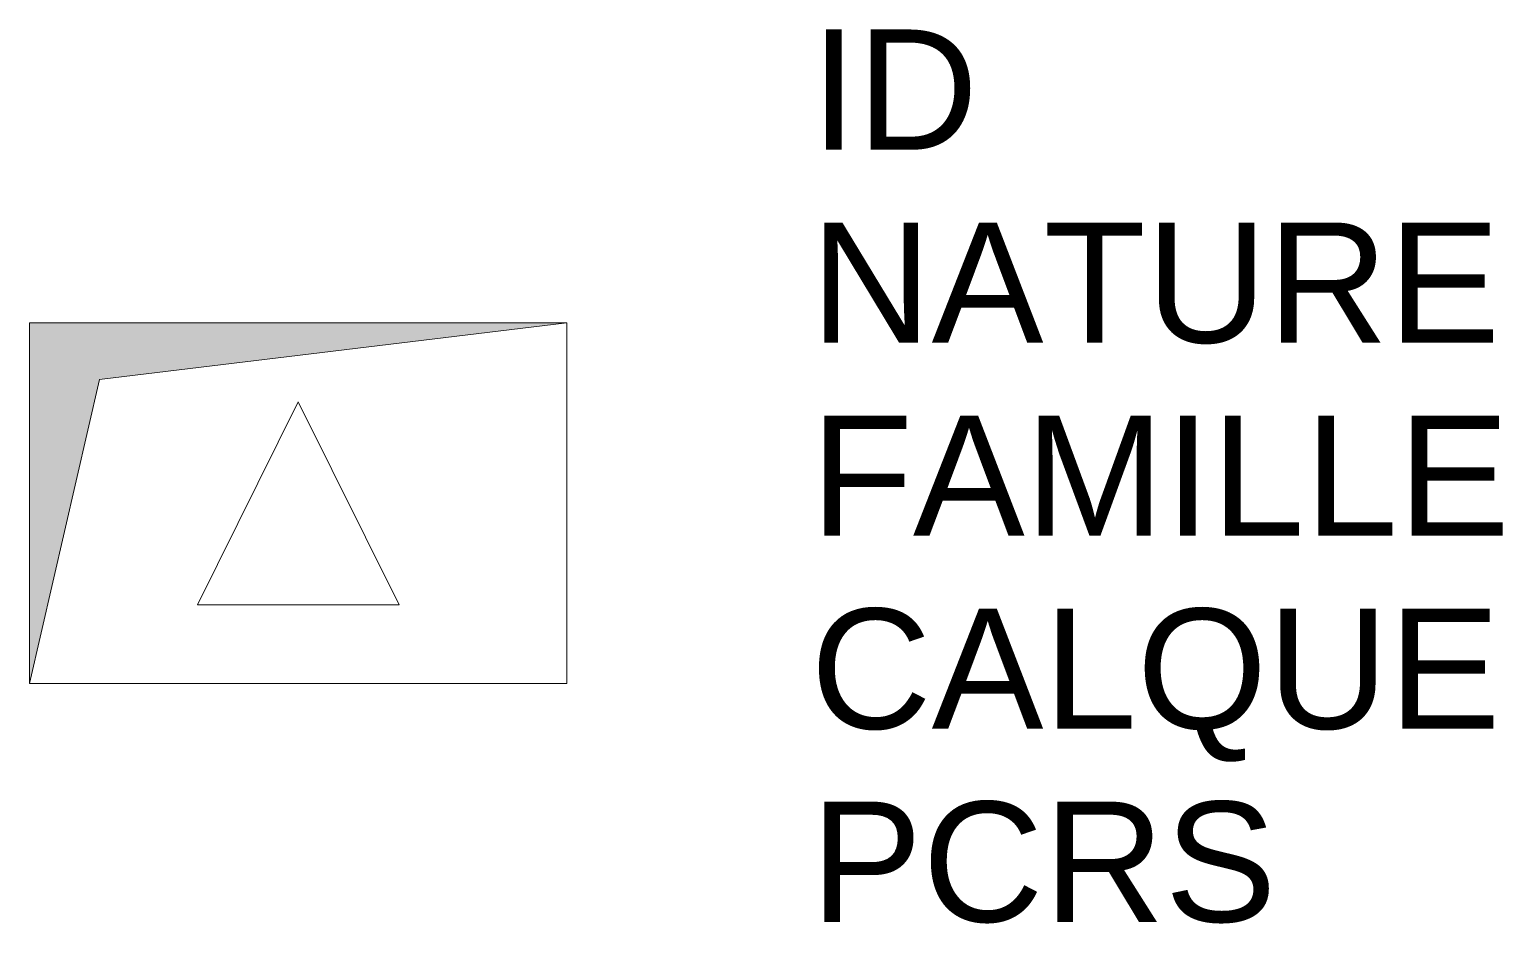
# Model space of a CAD drawing. Header units: metres. Extents: x 3163.6 to 3166.05, y 1836.86 to 1838.35.
import ezdxf

# ---------------------------------------------------------------- set-up
doc = ezdxf.new("R2010")
doc.units = ezdxf.units.M
doc.linetypes.add('Socle_Continu', pattern=[2.5, 2.5, 0])
doc.layers.add('SIGNV_SCS', color=20, linetype='Socle_Continu', lineweight=13)
doc.styles.get("Standard").update_dxf_attribs({"font": 'arial.ttf'})

msp = doc.modelspace()

# ---------------------------------------------------------------- hatches: boundary and pattern name
at = {"layer": 'SIGNV_SCS', "linetype": 'Socle_Continu'}
msp.add_hatch(color=256, dxfattribs=at).paths.add_polyline_path([(3163.7185, 1837.7653), (3163.6017, 1837.2595), (3163.6017, 1837.8595), (3164.4967, 1837.8595)])

# ---------------------------------------------------------------- linework, layer by layer
at = {"layer": 'SIGNV_SCS', "linetype": 'Socle_Continu', "flags": 128}
for points in [[(3163.6017, 1837.8595), (3164.4967, 1837.8595), (3164.4967, 1837.2595), (3163.6017, 1837.2595)], [(3163.8814, 1837.3906), (3164.0492, 1837.7281), (3164.2171, 1837.3906)]]:
    msp.add_lwpolyline(points, close=True, dxfattribs=at)
at = {"layer": 'SIGNV_SCS', "linetype": 'Socle_Continu'}
msp.add_lwpolyline([(3163.7185, 1837.7653), (3163.6017, 1837.2595), (3163.6017, 1837.8595), (3164.4967, 1837.8595)], close=True, dxfattribs=at)

# ---------------------------------------------------------------- texts
at = {"layer": 'SIGNV_SCS', "linetype": 'Socle_Continu', "flags": 9}
for tag, p, s in [('ID', (3164.9021, 1838.148), 'HP_0567'), ('NATURE', (3164.9021, 1837.8267), 'Armoire de signalisation'), ('FAMILLE', (3164.9021, 1837.5054), 'Signalisation verticale'), ('CALQUE', (3164.9021, 1837.1841), 'SIGNV_SCS'), ('PCRS', (3164.9021, 1836.8628), 'AffleurantSymbole')]:
    msp.add_attdef(tag, p, s, height=0.2, dxfattribs=at)

doc.saveas('drawing.dxf')
